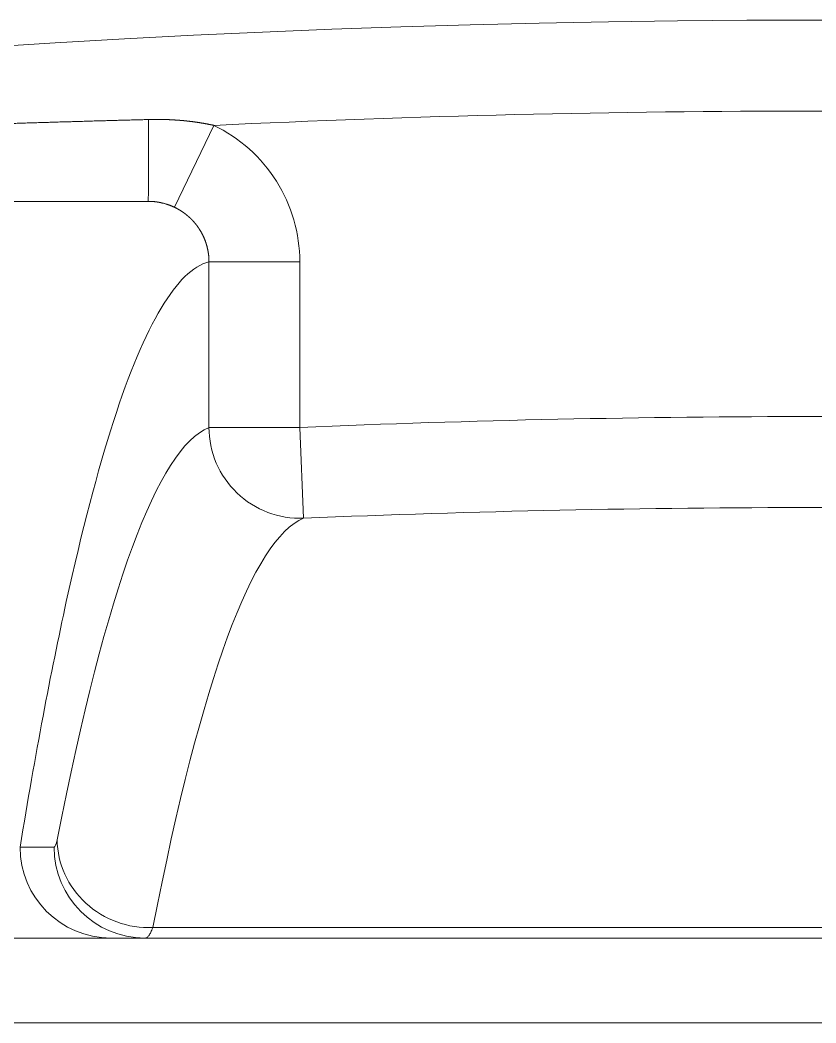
# Model space of a CAD drawing. Header units: millimetres. Extents: x 4664 to 8864, y -38 to 2932.
# Drawn here: x 7858.09 to 7869.52, y 1889.58 to 1903.98 of the extents above; entities that cross this region are included whole.
import ezdxf

# ---------------------------------------------------------------- set-up
doc = ezdxf.new("R2010")
doc.units = ezdxf.units.MM

msp = doc.modelspace()

# ---------------------------------------------------------------- linework, layer by layer
at = {"lineweight": 5}
for p, q in [((7860.312, 1901.287), (7860.877, 1902.463)), ((7862.111, 1900.503), (7860.807, 1900.503)), ((7860.807, 1900.503), (7860.807, 1898.127)), ((7862.111, 1898.127), (7862.111, 1900.503)), ((7862.111, 1898.127), (7860.807, 1898.127)), ((7862.166, 1896.822), (7862.111, 1898.127)), ((7858.583, 1892.1), (7858.094, 1892.1)), ((7879.048, 1890.944), (7860, 1890.944)), ((7882.53, 1890.794), (7856.518, 1890.794)), ((7855.319, 1889.575), (7883.729, 1889.575))]:
    msp.add_line(p, q, dxfattribs=at)
for radius, start, end in [(182.774, 69.96842, 110.03158), (181.468, 87.26879, 92.73121), (177.081, 87.60091, 92.39909), (175.775, 87.60091, 92.39909)]:
    msp.add_arc((7869.524, 1721.201), radius, start, end, dxfattribs=at)
at = {"lineweight": 5, "extrusion": (0, 0, -1)}
for centre, major_axis, ratio, start_param, end_param in [((7859.934, 1902.678), (0, 1.306), 0.005324, 1.671068, 3.12747), ((7861.01, 1721.201), (0, 176.968), 0.052336, 6.022835, 6.26134), ((7862.111, 1898.127), (-0.503, 1.205), 0.998391, 3.495724, 5.107297), ((7862.367, 1721.201), (0, -175.663), 0.052336, 2.881242, 3.119747), ((7859.93, 1892.205), (-1.281, 0.252), 0.964976, 4.470768, 6.082341), ((7859.398, 1892.1), (0, 1.306), 0.99863, 3.141593, 4.712389), ((7859.887, 1892.1), (0, 1.306), 0.99863, 3.141593, 4.712389)]:
    msp.add_ellipse(centre, major_axis=major_axis, ratio=ratio, start_param=start_param, end_param=end_param, dxfattribs=at)
at = {"lineweight": 5}
for points, knots in [([(7859.941, 1902.547), (7859.913, 1902.546), (7859.858, 1902.545), (7859.775, 1902.543), (7859.693, 1902.541), (7859.61, 1902.538), (7859.528, 1902.536), (7859.445, 1902.534), (7859.363, 1902.532), (7859.28, 1902.529), (7859.198, 1902.527), (7859.116, 1902.525), (7859.033, 1902.522), (7858.951, 1902.52), (7858.869, 1902.517), (7858.787, 1902.515), (7858.705, 1902.513), (7858.623, 1902.51), (7858.541, 1902.508), (7858.46, 1902.505), (7858.378, 1902.503), (7858.296, 1902.5), (7858.215, 1902.498), (7858.133, 1902.495), (7858.052, 1902.493), (7857.97, 1902.49), (7857.889, 1902.487), (7857.808, 1902.485), (7857.726, 1902.482), (7857.645, 1902.48), (7857.564, 1902.477), (7857.483, 1902.474), (7857.402, 1902.471), (7857.321, 1902.469), (7857.24, 1902.466), (7857.16, 1902.463), (7857.079, 1902.461), (7856.998, 1902.458), (7856.918, 1902.455), (7856.837, 1902.452), (7856.757, 1902.449), (7856.676, 1902.447), (7856.596, 1902.444), (7856.516, 1902.441), (7856.435, 1902.438), (7856.355, 1902.435), (7856.275, 1902.432), (7856.195, 1902.429), (7856.115, 1902.426), (7856.035, 1902.423), (7855.955, 1902.421), (7855.875, 1902.418), (7855.796, 1902.415), (7855.716, 1902.412), (7855.636, 1902.409), (7855.557, 1902.406), (7855.477, 1902.402), (7855.398, 1902.399), (7855.318, 1902.396), (7855.239, 1902.393), (7855.16, 1902.39), (7855.081, 1902.387), (7855.002, 1902.384), (7854.923, 1902.381), (7854.843, 1902.378), (7854.765, 1902.374), (7854.686, 1902.371), (7854.607, 1902.368), (7854.528, 1902.365), (7854.449, 1902.362), (7854.371, 1902.358), (7854.292, 1902.355), (7854.214, 1902.352), (7854.135, 1902.348), (7854.057, 1902.345), (7853.978, 1902.342), (7853.9, 1902.339), (7853.822, 1902.335), (7853.744, 1902.332), (7853.666, 1902.328), (7853.588, 1902.325), (7853.51, 1902.322), (7853.432, 1902.318), (7853.354, 1902.315), (7853.276, 1902.311), (7853.199, 1902.308), (7853.147, 1902.306), (7853.121, 1902.304)], [0, 0, 0, 0, 0.01214, 0.024271, 0.036393, 0.048506, 0.06061, 0.072705, 0.084792, 0.096869, 0.108937, 0.120996, 0.133046, 0.145088, 0.15712, 0.169144, 0.181158, 0.193164, 0.20516, 0.217148, 0.229126, 0.241096, 0.253057, 0.265009, 0.276951, 0.288885, 0.30081, 0.312726, 0.324633, 0.336532, 0.348421, 0.360301, 0.372172, 0.384035, 0.395888, 0.407733, 0.419569, 0.431395, 0.443213, 0.455022, 0.466822, 0.478613, 0.490395, 0.502168, 0.513932, 0.525688, 0.537434, 0.549172, 0.5609, 0.57262, 0.584331, 0.596033, 0.607726, 0.61941, 0.631085, 0.642751, 0.654409, 0.666057, 0.677697, 0.689328, 0.700949, 0.712562, 0.724166, 0.735762, 0.747348, 0.758925, 0.770494, 0.782053, 0.793604, 0.805146, 0.816679, 0.828203, 0.839718, 0.851224, 0.862722, 0.874211, 0.88569, 0.897161, 0.908623, 0.920076, 0.931521, 0.942956, 0.954382, 0.9658, 0.977209, 0.988609, 1, 1, 1, 1]), ([(7860.877, 1902.463), (7860.874, 1902.464), (7860.869, 1902.465), (7860.86, 1902.467), (7860.852, 1902.469), (7860.844, 1902.47), (7860.835, 1902.472), (7860.827, 1902.474), (7860.819, 1902.475), (7860.81, 1902.477), (7860.802, 1902.479), (7860.794, 1902.48), (7860.785, 1902.482), (7860.777, 1902.484), (7860.769, 1902.485), (7860.76, 1902.487), (7860.752, 1902.488), (7860.743, 1902.49), (7860.735, 1902.491), (7860.727, 1902.493), (7860.718, 1902.494), (7860.71, 1902.496), (7860.701, 1902.497), (7860.693, 1902.498), (7860.684, 1902.5), (7860.676, 1902.501), (7860.667, 1902.503), (7860.659, 1902.504), (7860.65, 1902.505), (7860.642, 1902.506), (7860.633, 1902.508), (7860.625, 1902.509), (7860.616, 1902.51), (7860.608, 1902.511), (7860.599, 1902.513), (7860.591, 1902.514), (7860.582, 1902.515), (7860.573, 1902.516), (7860.565, 1902.517), (7860.556, 1902.518), (7860.548, 1902.519), (7860.539, 1902.52), (7860.53, 1902.521), (7860.522, 1902.522), (7860.513, 1902.523), (7860.504, 1902.524), (7860.496, 1902.525), (7860.487, 1902.526), (7860.478, 1902.527), (7860.47, 1902.528), (7860.461, 1902.529), (7860.452, 1902.53), (7860.444, 1902.531), (7860.435, 1902.532), (7860.426, 1902.532), (7860.417, 1902.533), (7860.409, 1902.534), (7860.4, 1902.535), (7860.391, 1902.535), (7860.382, 1902.536), (7860.373, 1902.537), (7860.365, 1902.537), (7860.356, 1902.538), (7860.347, 1902.539), (7860.338, 1902.539), (7860.329, 1902.54), (7860.321, 1902.54), (7860.312, 1902.541), (7860.303, 1902.542), (7860.294, 1902.542), (7860.285, 1902.543), (7860.276, 1902.543), (7860.267, 1902.544), (7860.258, 1902.544), (7860.249, 1902.544), (7860.241, 1902.545), (7860.232, 1902.545), (7860.223, 1902.546), (7860.214, 1902.546), (7860.205, 1902.546), (7860.196, 1902.546), (7860.187, 1902.547), (7860.178, 1902.547), (7860.169, 1902.547), (7860.16, 1902.548), (7860.151, 1902.548), (7860.142, 1902.548), (7860.133, 1902.548), (7860.124, 1902.548), (7860.115, 1902.548), (7860.106, 1902.548), (7860.097, 1902.549), (7860.087, 1902.549), (7860.078, 1902.549), (7860.069, 1902.549), (7860.06, 1902.549), (7860.051, 1902.549), (7860.042, 1902.549), (7860.033, 1902.549), (7860.024, 1902.549), (7860.015, 1902.549), (7860.005, 1902.548), (7859.996, 1902.548), (7859.987, 1902.548), (7859.978, 1902.548), (7859.969, 1902.548), (7859.959, 1902.548), (7859.95, 1902.547), (7859.944, 1902.547), (7859.941, 1902.547)], [0, 0, 0, 0, 0.008987, 0.01798, 0.026977, 0.03598, 0.044988, 0.054001, 0.06302, 0.072044, 0.081073, 0.090108, 0.099148, 0.108194, 0.117246, 0.126303, 0.135366, 0.144435, 0.15351, 0.162591, 0.171677, 0.18077, 0.189868, 0.198973, 0.208083, 0.2172, 0.226323, 0.235453, 0.244588, 0.25373, 0.262879, 0.272034, 0.281195, 0.290363, 0.299538, 0.308719, 0.317907, 0.327102, 0.336303, 0.345512, 0.354727, 0.363949, 0.373179, 0.382415, 0.391658, 0.400909, 0.410166, 0.419431, 0.428703, 0.437983, 0.447269, 0.456563, 0.465865, 0.475174, 0.484491, 0.493815, 0.503147, 0.512487, 0.521834, 0.531189, 0.540552, 0.549922, 0.559301, 0.568687, 0.578082, 0.587485, 0.596895, 0.606314, 0.615741, 0.625176, 0.634619, 0.644071, 0.653531, 0.662999, 0.672476, 0.681962, 0.691455, 0.700958, 0.710469, 0.719988, 0.729516, 0.739053, 0.748599, 0.758154, 0.767717, 0.777289, 0.786871, 0.796461, 0.80606, 0.815668, 0.825286, 0.834912, 0.844548, 0.854193, 0.863847, 0.87351, 0.883183, 0.892865, 0.902557, 0.912258, 0.921969, 0.931689, 0.941418, 0.951158, 0.960907, 0.970665, 0.980434, 0.990212, 1, 1, 1, 1]), ([(7862.111, 1900.503), (7862.111, 1900.708), (7862.083, 1900.909), (7861.97, 1901.301), (7861.885, 1901.489), (7861.561, 1902.004), (7861.243, 1902.288), (7860.877, 1902.463)], [0, 0, 0, 0, 0.25, 0.25, 0.5, 0.5, 1, 1, 1, 1]), ([(7853.087, 1901.373), (7853.11, 1901.373), (7853.156, 1901.373), (7853.225, 1901.373), (7853.295, 1901.373), (7853.364, 1901.373), (7853.434, 1901.373), (7853.504, 1901.373), (7853.575, 1901.373), (7853.645, 1901.373), (7853.716, 1901.373), (7853.786, 1901.373), (7853.858, 1901.373), (7853.929, 1901.373), (7854, 1901.373), (7854.072, 1901.373), (7854.144, 1901.373), (7854.216, 1901.373), (7854.288, 1901.373), (7854.36, 1901.373), (7854.433, 1901.373), (7854.505, 1901.373), (7854.578, 1901.373), (7854.652, 1901.373), (7854.725, 1901.373), (7854.912, 1901.373), (7855.216, 1901.373), (7855.64, 1901.373), (7856.072, 1901.373), (7856.641, 1901.373), (7857.359, 1901.372), (7857.996, 1901.372), (7858.423, 1901.372), (7858.626, 1901.372), (7858.834, 1901.372), (7859.046, 1901.372), (7859.262, 1901.372), (7859.482, 1901.372), (7859.707, 1901.372), (7859.858, 1901.372), (7859.934, 1901.372)], [0, 0, 0, 0, 0.010091, 0.020211, 0.030359, 0.040535, 0.05074, 0.060972, 0.071233, 0.081523, 0.09184, 0.102186, 0.112561, 0.122963, 0.133394, 0.143853, 0.154341, 0.164856, 0.1754, 0.185973, 0.196573, 0.207202, 0.21786, 0.228545, 0.239259, 0.250001, 0.3106, 0.372466, 0.4356, 0.5, 0.621652, 0.75, 0.779093, 0.808802, 0.839127, 0.870069, 0.901627, 0.933802, 0.966593, 1, 1, 1, 1]), ([(7859.934, 1901.372), (7859.935, 1901.372), (7859.938, 1901.372), (7859.942, 1901.372), (7859.946, 1901.372), (7859.95, 1901.372), (7859.955, 1901.372), (7859.959, 1901.372), (7859.964, 1901.372), (7859.968, 1901.372), (7859.973, 1901.371), (7859.978, 1901.371), (7859.982, 1901.371), (7859.987, 1901.371), (7859.992, 1901.37), (7859.998, 1901.37), (7860.003, 1901.369), (7860.008, 1901.369), (7860.014, 1901.369), (7860.019, 1901.368), (7860.025, 1901.368), (7860.031, 1901.367), (7860.036, 1901.366), (7860.042, 1901.366), (7860.048, 1901.365), (7860.054, 1901.364), (7860.061, 1901.363), (7860.067, 1901.362), (7860.073, 1901.361), (7860.08, 1901.36), (7860.086, 1901.359), (7860.093, 1901.358), (7860.1, 1901.356), (7860.107, 1901.355), (7860.114, 1901.354), (7860.121, 1901.352), (7860.132, 1901.35), (7860.145, 1901.346), (7860.162, 1901.342), (7860.177, 1901.338), (7860.19, 1901.334), (7860.202, 1901.33), (7860.212, 1901.327), (7860.222, 1901.324), (7860.231, 1901.32), (7860.24, 1901.317), (7860.249, 1901.314), (7860.257, 1901.31), (7860.266, 1901.307), (7860.274, 1901.304), (7860.282, 1901.3), (7860.29, 1901.297), (7860.298, 1901.293), (7860.305, 1901.29), (7860.31, 1901.288), (7860.312, 1901.287)], [0, 0, 0, 0, 0.010049, 0.020333, 0.030854, 0.041611, 0.052608, 0.063844, 0.075321, 0.087041, 0.099004, 0.111212, 0.123667, 0.136369, 0.14932, 0.162522, 0.175975, 0.189681, 0.203642, 0.217859, 0.232332, 0.247065, 0.262057, 0.277311, 0.292827, 0.308607, 0.324653, 0.340966, 0.357547, 0.374398, 0.39152, 0.408913, 0.426581, 0.444523, 0.462742, 0.481238, 0.500013, 0.547169, 0.59058, 0.630177, 0.665898, 0.697691, 0.725511, 0.74932, 0.774357, 0.798957, 0.823116, 0.84683, 0.870093, 0.892902, 0.915253, 0.937142, 0.958564, 0.979518, 1, 1, 1, 1]), ([(7860.312, 1901.287), (7860.314, 1901.286), (7860.316, 1901.285), (7860.32, 1901.283), (7860.324, 1901.281), (7860.328, 1901.279), (7860.332, 1901.277), (7860.336, 1901.275), (7860.34, 1901.273), (7860.344, 1901.271), (7860.348, 1901.269), (7860.352, 1901.266), (7860.356, 1901.264), (7860.36, 1901.262), (7860.363, 1901.26), (7860.367, 1901.258), (7860.371, 1901.256), (7860.375, 1901.253), (7860.379, 1901.251), (7860.382, 1901.249), (7860.386, 1901.247), (7860.39, 1901.245), (7860.394, 1901.242), (7860.397, 1901.24), (7860.401, 1901.238), (7860.405, 1901.235), (7860.408, 1901.233), (7860.412, 1901.231), (7860.416, 1901.228), (7860.419, 1901.226), (7860.423, 1901.223), (7860.426, 1901.221), (7860.43, 1901.219), (7860.434, 1901.216), (7860.437, 1901.214), (7860.441, 1901.211), (7860.444, 1901.209), (7860.448, 1901.206), (7860.451, 1901.204), (7860.455, 1901.201), (7860.458, 1901.199), (7860.461, 1901.196), (7860.465, 1901.193), (7860.468, 1901.191), (7860.472, 1901.188), (7860.475, 1901.186), (7860.478, 1901.183), (7860.481, 1901.18), (7860.485, 1901.178), (7860.488, 1901.175), (7860.491, 1901.172), (7860.495, 1901.17), (7860.498, 1901.167), (7860.501, 1901.164), (7860.504, 1901.162), (7860.507, 1901.159), (7860.51, 1901.156), (7860.514, 1901.153), (7860.517, 1901.151), (7860.52, 1901.148), (7860.523, 1901.145), (7860.526, 1901.142), (7860.529, 1901.14), (7860.532, 1901.137), (7860.535, 1901.134), (7860.538, 1901.131), (7860.541, 1901.128), (7860.544, 1901.125), (7860.547, 1901.123), (7860.55, 1901.12), (7860.553, 1901.117), (7860.556, 1901.114), (7860.558, 1901.111), (7860.561, 1901.108), (7860.564, 1901.105), (7860.567, 1901.102), (7860.57, 1901.099), (7860.572, 1901.097), (7860.575, 1901.094), (7860.578, 1901.091), (7860.581, 1901.088), (7860.583, 1901.085), (7860.586, 1901.082), (7860.589, 1901.079), (7860.591, 1901.076), (7860.594, 1901.073), (7860.596, 1901.07), (7860.599, 1901.067), (7860.601, 1901.064), (7860.604, 1901.061), (7860.607, 1901.058), (7860.609, 1901.055), (7860.611, 1901.052), (7860.614, 1901.049), (7860.616, 1901.046), (7860.619, 1901.043), (7860.621, 1901.04), (7860.624, 1901.037), (7860.626, 1901.034), (7860.628, 1901.031), (7860.631, 1901.028), (7860.633, 1901.025), (7860.635, 1901.022), (7860.638, 1901.018), (7860.64, 1901.015), (7860.642, 1901.012), (7860.644, 1901.009), (7860.646, 1901.006), (7860.649, 1901.003), (7860.651, 1901), (7860.653, 1900.997), (7860.655, 1900.994), (7860.657, 1900.991), (7860.659, 1900.988), (7860.661, 1900.985), (7860.663, 1900.982), (7860.665, 1900.978), (7860.667, 1900.975), (7860.669, 1900.972), (7860.671, 1900.969), (7860.674, 1900.965), (7860.678, 1900.959), (7860.682, 1900.952), (7860.686, 1900.945), (7860.691, 1900.937), (7860.695, 1900.93), (7860.699, 1900.923), (7860.703, 1900.915), (7860.707, 1900.908), (7860.711, 1900.9), (7860.715, 1900.893), (7860.719, 1900.885), (7860.722, 1900.878), (7860.726, 1900.87), (7860.729, 1900.862), (7860.733, 1900.855), (7860.736, 1900.847), (7860.74, 1900.839), (7860.743, 1900.831), (7860.746, 1900.823), (7860.749, 1900.815), (7860.752, 1900.808), (7860.755, 1900.8), (7860.758, 1900.792), (7860.761, 1900.784), (7860.763, 1900.776), (7860.766, 1900.767), (7860.769, 1900.759), (7860.771, 1900.751), (7860.773, 1900.743), (7860.776, 1900.735), (7860.778, 1900.727), (7860.78, 1900.718), (7860.782, 1900.71), (7860.784, 1900.702), (7860.786, 1900.694), (7860.788, 1900.685), (7860.79, 1900.677), (7860.791, 1900.669), (7860.793, 1900.661), (7860.794, 1900.652), (7860.796, 1900.644), (7860.797, 1900.636), (7860.798, 1900.627), (7860.8, 1900.619), (7860.801, 1900.611), (7860.802, 1900.602), (7860.803, 1900.594), (7860.803, 1900.586), (7860.804, 1900.577), (7860.805, 1900.569), (7860.805, 1900.561), (7860.806, 1900.552), (7860.806, 1900.544), (7860.807, 1900.536), (7860.807, 1900.527), (7860.807, 1900.519), (7860.807, 1900.511), (7860.807, 1900.505), (7860.807, 1900.503)], [0, 0, 0, 0, 0.004556, 0.009108, 0.013657, 0.018202, 0.022743, 0.02728, 0.031813, 0.036343, 0.040868, 0.045389, 0.049905, 0.054418, 0.058926, 0.06343, 0.067929, 0.072423, 0.076913, 0.081399, 0.085879, 0.090355, 0.094825, 0.099291, 0.103752, 0.108208, 0.112658, 0.117104, 0.121544, 0.125978, 0.130408, 0.134831, 0.13925, 0.143662, 0.148069, 0.152471, 0.156866, 0.161256, 0.16564, 0.170018, 0.17439, 0.178755, 0.183115, 0.187468, 0.191816, 0.196157, 0.200491, 0.204819, 0.209141, 0.213456, 0.217765, 0.222067, 0.226362, 0.230651, 0.234933, 0.239208, 0.243476, 0.247737, 0.251991, 0.256239, 0.260479, 0.264712, 0.268937, 0.273156, 0.277367, 0.281571, 0.285767, 0.289957, 0.294138, 0.298312, 0.302479, 0.306638, 0.310789, 0.314933, 0.319069, 0.323197, 0.327317, 0.33143, 0.335534, 0.339631, 0.34372, 0.3478, 0.351873, 0.355937, 0.359994, 0.364042, 0.368082, 0.372114, 0.376137, 0.380152, 0.384159, 0.388158, 0.392148, 0.396129, 0.400102, 0.404067, 0.408023, 0.411971, 0.415909, 0.41984, 0.423761, 0.427674, 0.431578, 0.435473, 0.43936, 0.443238, 0.447107, 0.450967, 0.454818, 0.45866, 0.462493, 0.466318, 0.470133, 0.473939, 0.477737, 0.481525, 0.485304, 0.489074, 0.492835, 0.496587, 0.500329, 0.508881, 0.517444, 0.526017, 0.5346, 0.543193, 0.551794, 0.560404, 0.569021, 0.577647, 0.586279, 0.594919, 0.603564, 0.612216, 0.620872, 0.629534, 0.6382, 0.646869, 0.655543, 0.664219, 0.672898, 0.681578, 0.690261, 0.698944, 0.707629, 0.716313, 0.724997, 0.73368, 0.742362, 0.751043, 0.759721, 0.768397, 0.777069, 0.785738, 0.794403, 0.803064, 0.811719, 0.82037, 0.829014, 0.837652, 0.846284, 0.854908, 0.863524, 0.872133, 0.880733, 0.889324, 0.897905, 0.906477, 0.915039, 0.923589, 0.932129, 0.940658, 0.949174, 0.957678, 0.96617, 0.974648, 0.983113, 0.991563, 1, 1, 1, 1]), ([(7858.094, 1892.1), (7858.313, 1893.431), (7858.535, 1894.606), (7858.982, 1896.644), (7859.208, 1897.507), (7859.661, 1898.912), (7859.89, 1899.456), (7860.348, 1900.221), (7860.577, 1900.442), (7860.807, 1900.503)], [0, 0, 0, 0, 0.25, 0.25, 0.5, 0.5, 0.75, 0.75, 1, 1, 1, 1])]:
    msp.add_open_spline(points, degree=3, knots=knots, dxfattribs=at)
for points in [[(7858.625, 1892.205), (7858.612, 1892.135), (7858.598, 1892.1), (7858.583, 1892.1)], [(7859.887, 1890.794), (7859.897, 1890.794), (7859.916, 1890.8), (7859.944, 1890.829), (7859.972, 1890.876), (7859.991, 1890.919), (7860, 1890.944)]]:
    msp.add_open_spline(points, degree=3, dxfattribs=at)

doc.saveas('drawing.dxf')
